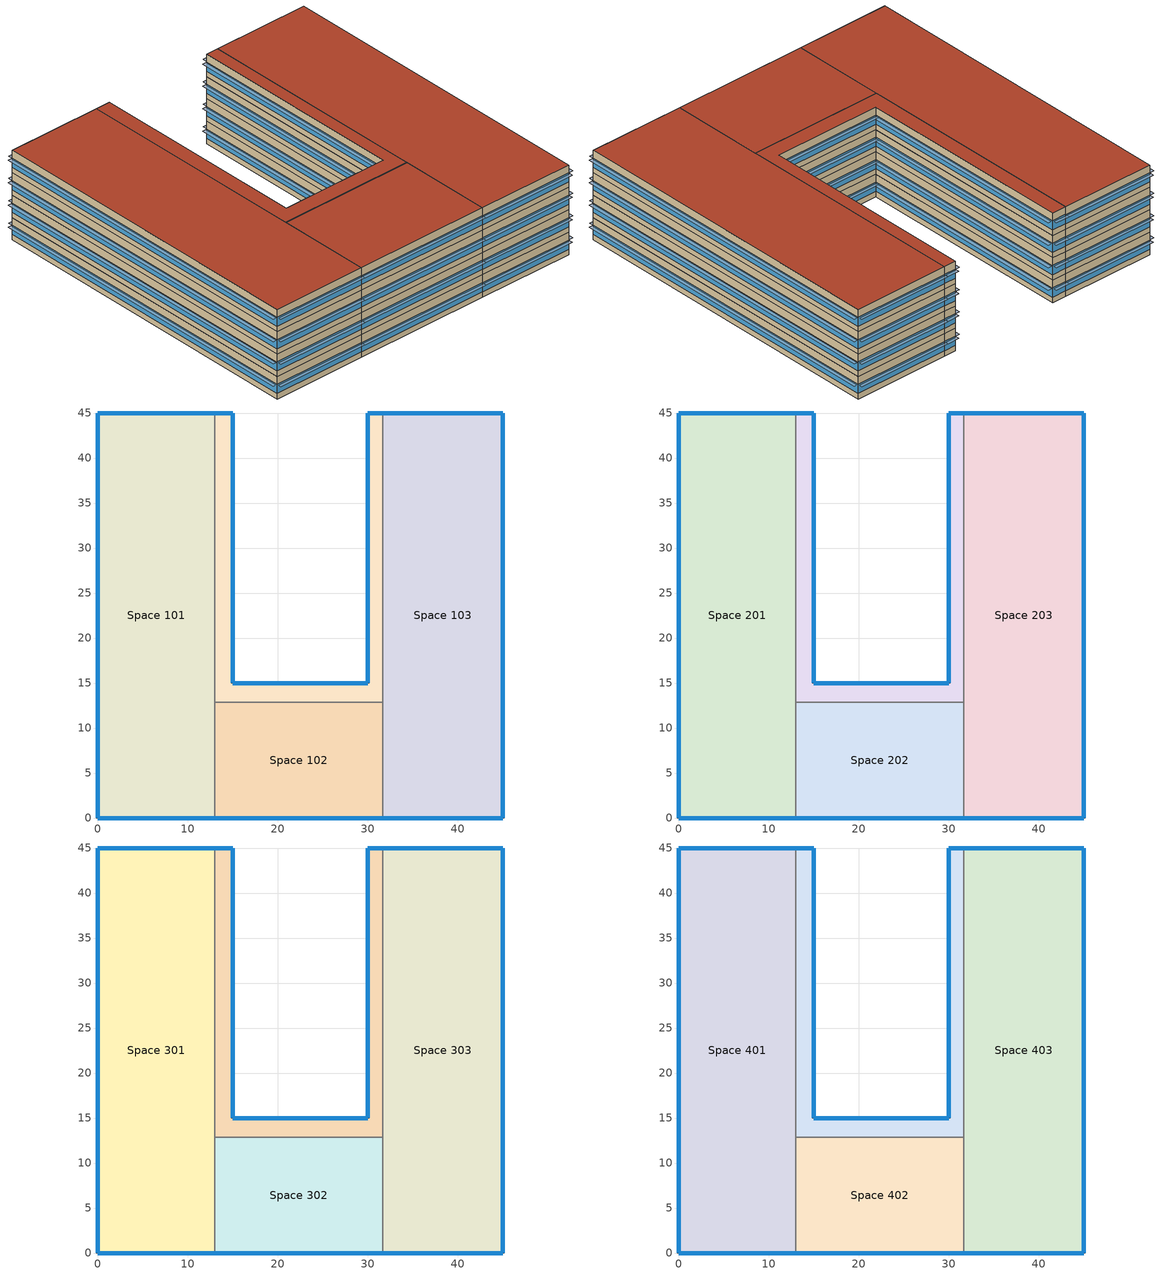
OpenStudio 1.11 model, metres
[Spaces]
Space 101
 floor ground: 13,45 13,0 0,0 0,45 z0
 wall outside: 13,45 0,45 0,0 13,0 z0:3.05
 wall to Space 104: 13,12.84 13,13.6 13,45 z0:3.05
 wall to Space 102: 13,0 13,12.84 z0:3.05
 window: 0,44.97 0,0.03 / 12.97,45 0.03,45 / 0.03,0 12.97,0 z0.76:1.98
Space 102
 floor ground: 31.67,12.84 31.67,0 13,0 13,12.84 z0
 wall outside: 13,0 31.67,0 z0:3.05
 wall to Space 104: 31.67,12.84 13,12.84 z0:3.05
 wall to Space 103: 31.67,0 31.67,12.84 z0:3.05
 window: 13.03,0 31.65,0 z0.76:1.98
Space 103
 floor ground: 45,45 45,0 31.67,0 31.67,45 z0
 wall outside: 31.67,0 45,0 45,45 31.67,45 z0:3.05
 wall to Space 104: 31.67,45 31.67,13.6 31.67,12.84 z0:3.05
 window: 44.97,45 31.7,45 / 45,0.03 45,44.97 / 31.7,0 44.97,0 z0.76:1.98
Space 104
 floor ground: 31.67,45 31.67,12.84 13,12.84 13,45 15,45 15,15 30,15 30,45 z0
 wall outside: 31.67,45 30,45 30,15 15,15 15,45 13,45 z0:3.05
 window: 30,44.97 30,15.03 / 15,15.03 15,44.97 / 29.97,15 15.03,15 z0.76:1.98; 31.65,45 30.03,45 z0.76:2.02; 14.97,45 13.03,45 z0.76:2.01
Space 201
 floor to Space 101: 13,45 13,0 0,0 0,45 z3.05
 wall outside: 13,45 0,45 0,0 13,0 z3.05:6.1
 wall to Space 204: 13,12.84 13,13.6 13,45 z3.05:6.1
 wall to Space 202: 13,0 13,12.84 z3.05:6.1
 window: 12.97,45 0.03,45 / 0,44.97 0,0.03 / 0.03,0 12.97,0 z3.81:5.03
Space 202
 floor to Space 102: 31.67,12.84 31.67,0 13,0 13,12.84 z3.05
 wall outside: 13,0 31.67,0 z3.05:6.1
 wall to Space 204: 31.67,12.84 13,12.84 z3.05:6.1
 wall to Space 203: 31.67,0 31.67,12.84 z3.05:6.1
 window: 13.03,0 31.65,0 z3.81:5.03
Space 203
 floor to Space 103: 45,45 45,0 31.67,0 31.67,45 z3.05
 wall outside: 31.67,0 45,0 45,45 31.67,45 z3.05:6.1
 wall to Space 204: 31.67,45 31.67,13.6 31.67,12.84 z3.05:6.1
 window: 44.97,45 31.7,45 / 45,0.03 45,44.97 / 31.7,0 44.97,0 z3.81:5.03
Space 204
 floor to Space 104: 31.67,45 31.67,12.84 13,12.84 13,45 15,45 15,15 30,15 30,45 z3.05
 wall outside: 31.67,45 30,45 30,15 15,15 15,45 13,45 z3.05:6.1
 window: 31.65,45 30.03,45 z3.81:5.07; 14.97,45 13.03,45 z3.81:5.06; 29.97,15 15.03,15 / 30,44.97 30,15.03 / 15,15.03 15,44.97 z3.81:5.03
Space 301
 floor to Space 201: 13,45 13,0 0,0 0,45 z6.1
 wall outside: 13,45 0,45 0,0 13,0 z6.1:9.14
 wall to Space 304: 13,12.84 13,13.6 13,45 z6.1:9.14
 wall to Space 302: 13,0 13,12.84 z6.1:9.14
 window: 0,44.97 0,0.03 / 12.97,45 0.03,45 / 0.03,0 12.97,0 z6.86:8.08
Space 302
 floor to Space 202: 31.67,12.84 31.67,0 13,0 13,12.84 z6.1
 wall outside: 13,0 31.67,0 z6.1:9.14
 wall to Space 304: 31.67,12.84 13,12.84 z6.1:9.14
 wall to Space 303: 31.67,0 31.67,12.84 z6.1:9.14
 window: 13.03,0 31.65,0 z6.86:8.08
Space 303
 floor to Space 203: 45,45 45,0 31.67,0 31.67,45 z6.1
 wall outside: 31.67,0 45,0 45,45 31.67,45 z6.1:9.14
 wall to Space 304: 31.67,45 31.67,13.6 31.67,12.84 z6.1:9.14
 window: 44.97,45 31.7,45 / 31.7,0 44.97,0 / 45,0.03 45,44.97 z6.86:8.08
Space 304
 floor to Space 204: 31.67,45 31.67,12.84 13,12.84 13,45 15,45 15,15 30,15 30,45 z6.1
 wall outside: 31.67,45 30,45 30,15 15,15 15,45 13,45 z6.1:9.14
 window: 30,44.97 30,15.03 / 15,15.03 15,44.97 / 29.97,15 15.03,15 z6.86:8.08; 14.97,45 13.03,45 / 31.65,45 30.03,45 z6.86:8.11
Space 401
 floor to Space 301: 13,45 13,0 0,0 0,45 z9.14
 wall outside: 13,45 0,45 0,0 13,0 z9.14:12.19
 wall to Space 404: 13,12.84 13,13.6 13,45 z9.14:12.19
 wall to Space 402: 13,0 13,12.84 z9.14:12.19
 window: 0.03,0 12.97,0 / 12.97,45 0.03,45 z9.9:11.13; 0,44.97 0,0.03 z9.9:11.12
 roof outside: 13,0 13,45 0,45 0,0 z12.19
Space 402
 floor to Space 302: 31.67,12.84 31.67,0 13,0 13,12.84 z9.14
 wall outside: 13,0 31.67,0 z9.14:12.19
 wall to Space 404: 31.67,12.84 13,12.84 z9.14:12.19
 wall to Space 403: 31.67,0 31.67,12.84 z9.14:12.19
 window: 13.03,0 31.65,0 z9.9:11.13
 roof outside: 31.67,0 31.67,12.84 13,12.84 13,0 z12.19
Space 403
 floor to Space 303: 45,45 45,0 31.67,0 31.67,45 z9.14
 wall outside: 31.67,0 45,0 45,45 31.67,45 z9.14:12.19
 wall to Space 404: 31.67,45 31.67,13.6 31.67,12.84 z9.14:12.19
 window: 31.7,0 44.97,0 / 44.97,45 31.7,45 z9.9:11.13; 45,0.03 45,44.97 z9.9:11.12
 roof outside: 45,0 45,45 31.67,45 31.67,0 z12.19
Space 404
 floor to Space 304: 31.67,45 31.67,12.84 13,12.84 13,45 15,45 15,15 30,15 30,45 z9.14
 wall outside: 31.67,45 30,45 30,15 15,15 15,45 13,45 z9.14:12.19
 window: 31.65,45 30.03,45 z9.9:11.16; 29.97,15 15.03,15 / 30,44.97 30,15.03 / 15,15.03 15,44.97 z9.9:11.13; 14.97,45 13.03,45 z9.9:11.15
 roof outside: 31.67,12.84 31.67,45 30,45 30,15 15,15 15,45 13,45 13,12.84 z12.19
shading: 31.65,45 31.65,45.63 30.03,45.63 30.03,45 z2.02; 15.61,15.03 15.61,44.97 15,44.97 15,15.03 z5.03; 12.97,-0.61 12.97,0 0.03,0 0.03,-0.61 z1.98; 31.65,-0.61 31.65,0 13.03,0 13.03,-0.61 z1.98; 45.61,0.03 45.61,44.97 45,44.97 45,0.03 z11.12; 45.61,0.03 45.61,44.97 45,44.97 45,0.03 z1.98; 12.97,45 12.97,45.61 0.03,45.61 0.03,45 z1.98; 29.97,15 29.97,15.61 15.03,15.61 15.03,15 z5.03; 14.97,45 14.97,45.63 13.03,45.63 13.03,45 z5.06; 30,15.03 30,44.97 29.39,44.97 29.39,15.03 z11.13; 31.65,45 31.65,45.63 30.03,45.63 30.03,45 z5.07; 30,15.03 30,44.97 29.39,44.97 29.39,15.03 z1.98; 0,0.03 0,44.97 -0.61,44.97 -0.61,0.03 z8.08; 31.65,45 31.65,45.63 30.03,45.63 30.03,45 z8.11; 14.97,45 14.97,45.63 13.03,45.63 13.03,45 z8.11; 44.97,-0.61 44.97,0 31.7,0 31.7,-0.61 z11.13; 30,15.03 30,44.97 29.39,44.97 29.39,15.03 z5.03; 31.65,-0.61 31.65,0 13.03,0 13.03,-0.61 z8.08; 44.97,-0.61 44.97,0 31.7,0 31.7,-0.61 z8.08; 12.97,-0.61 12.97,0 0.03,0 0.03,-0.61 z5.03; 44.97,45 44.97,45.61 31.7,45.61 31.7,45 z11.13; 29.97,15 29.97,15.61 15.03,15.61 15.03,15 z1.98; 31.65,-0.61 31.65,0 13.03,0 13.03,-0.61 z5.03; 31.65,-0.61 31.65,0 13.03,0 13.03,-0.61 z11.13; 12.97,-0.61 12.97,0 0.03,0 0.03,-0.61 z8.08; 45.61,0.03 45.61,44.97 45,44.97 45,0.03 z8.08; 44.97,45 44.97,45.61 31.7,45.61 31.7,45 z5.03; 45.61,0.03 45.61,44.97 45,44.97 45,0.03 z5.03; 15.61,15.03 15.61,44.97 15,44.97 15,15.03 z1.98; 44.97,45 44.97,45.61 31.7,45.61 31.7,45 z8.08; 0,0.03 0,44.97 -0.61,44.97 -0.61,0.03 z5.03; 44.97,-0.61 44.97,0 31.7,0 31.7,-0.61 z5.03; 30,15.03 30,44.97 29.39,44.97 29.39,15.03 z8.08; 31.65,45 31.65,45.63 30.03,45.63 30.03,45 z11.16; 29.97,15 29.97,15.61 15.03,15.61 15.03,15 z11.13; 44.97,45 44.97,45.61 31.7,45.61 31.7,45 z1.98; 14.97,45 14.97,45.63 13.03,45.63 13.03,45 z2.01; 0,0.03 0,44.97 -0.61,44.97 -0.61,0.03 z1.98; 29.97,15 29.97,15.61 15.03,15.61 15.03,15 z8.08; 12.97,45 12.97,45.61 0.03,45.61 0.03,45 z5.03; 44.97,-0.61 44.97,0 31.7,0 31.7,-0.61 z1.98; 0,0.03 0,44.97 -0.61,44.97 -0.61,0.03 z11.12; 12.97,-0.61 12.97,0 0.03,0 0.03,-0.61 z11.13; 14.97,45 14.97,45.63 13.03,45.63 13.03,45 z11.15; 15.61,15.03 15.61,44.97 15,44.97 15,15.03 z8.08; 12.97,45 12.97,45.61 0.03,45.61 0.03,45 z8.08; 12.97,45 12.97,45.61 0.03,45.61 0.03,45 z11.13; 15.61,15.03 15.61,44.97 15,44.97 15,15.03 z11.13
[Building]
Building 1: Space Type=189.1-2009 - Office - OpenOffice - CZ4-8; Default Construction Set=Our Office; Default Schedule Set=Our Open Office Set Base Case
[Site]
Kuwait Intl Airport: Latitude {deg}=29.22; Longitude {deg}=47.98; Time Zone {hr}=3; Elevation {m}=55
[ClimateZones]
Climate Zone Institution Name 1=ASHRAE; Climate Zone Document Name 1=ANSI/ASHRAE Standard 169; Climate Zone Document Year 1=2006; Climate Zone Institution Name 2=CEC; Climate Zone Document Name 2=California Climate Zone Descriptions; Climate Zone Document Year 2=1995
[SizingPeriod:DesignDay] Sky Clearness=0; Rain Indicator=0; Snow Indicator=0; Day of Month=21; Daylight Saving Time Indicator=0; Dry-Bulb Temperature Range Modifier Type=DefaultMultipliers
Name | Maximum Dry-Bulb Temperature {C} | Daily Dry-Bulb Temperature Range {deltaC} | Humidity Indicating Conditions at Maximum Dry-Bulb | Barometric Pressure {Pa} | Wind Speed {m/s} | Wind Direction {deg} | Month | Day Type | Humidity Indicating Type | Solar Model Indicator | ASHRAE Taub | ASHRAE Taud
Kuwait Intl Airport Ann Clg .4% Condns WB=>MDB | 35.2 | 15.6 | 28.2 | 100666 | 6.4 | 320 | 7 | SummerDesignDay | Wetbulb | ASHRAETau | 0.748 | 1.315
Kuwait Intl Airport Ann Clg .4% Condns Enth=>MDB | 35.1 | 15.6 | 91200 | 100666 | 6.4 | 320 | 7 | SummerDesignDay | Enthalpy | ASHRAETau | 0.748 | 1.315
Kuwait Intl Airport Ann Clg .4% Condns DP=>MDB | 32.6 | 15.6 | 26.4 | 100666 | 6.4 | 320 | 7 | SummerDesignDay | Dewpoint | ASHRAETau | 0.748 | 1.315
Kuwait Intl Airport Ann Clg .4% Condns DB=>MWB | 47.9 | 15.6 | 20.9 | 100666 | 6.4 | 320 | 7 | SummerDesignDay | Wetbulb | ASHRAETau | 0.748 | 1.315
Kuwait Intl Airport Ann Htg Wind 99.6% Condns WS=>MCDB | 16.9 | 0 | 16.9 | 100666 | 11.3 | 300 | 1 | WinterDesignDay | Wetbulb | ASHRAEClearSky
Kuwait Intl Airport Ann Hum_n 99.6% Condns DP=>MCDB | 27.7 | 0 | -11.9 | 100666 | 1.9 | 300 | 1 | WinterDesignDay | Dewpoint | ASHRAEClearSky
Kuwait Intl Airport Ann Htg 99.6% Condns DB | 4.1 | 0 | 4.1 | 100666 | 1.9 | 300 | 1 | WinterDesignDay | Wetbulb | ASHRAEClearSky
Piacenza Ann Clg .4% Condns DP=>MDB | 27.4 | 11.9 | 23 | 99726 | 2.3 | 90 | 8 | SummerDesignDay | Dewpoint | ASHRAETau | 0.48 | 1.935
Piacenza Ann Clg .4% Condns DB=>MWB | 33.1 | 11.9 | 22.7 | 99726 | 2.3 | 90 | 8 | SummerDesignDay | Wetbulb | ASHRAETau | 0.48 | 1.935
Piacenza Ann Clg .4% Condns Enth=>MDB | 30.3 | 11.9 | 74900 | 99726 | 2.3 | 90 | 8 | SummerDesignDay | Enthalpy | ASHRAETau | 0.48 | 1.935
Piacenza Ann Hum_n 99.6% Condns DP=>MCDB | 3.5 | 0 | -11.3 | 99726 | 2 | 250 | 1 | WinterDesignDay | Dewpoint | ASHRAEClearSky
Piacenza Ann Htg Wind 99.6% Condns WS=>MCDB | 5.8 | 0 | 5.8 | 99726 | 8.9 | 250 | 1 | WinterDesignDay | Wetbulb | ASHRAEClearSky
Piacenza Ann Htg 99.6% Condns DB | -6.1 | 0 | -6.1 | 99726 | 2 | 250 | 1 | WinterDesignDay | Wetbulb | ASHRAEClearSky
Piacenza Ann Clg .4% Condns WB=>MDB | 30.1 | 11.9 | 24.6 | 99726 | 2.3 | 90 | 8 | SummerDesignDay | Wetbulb | ASHRAETau | 0.48 | 1.935
COLOMBO/KATUNAYAKE Ann Hum_n 99.6% Condns DP=>MCDB | 29 | 0 | 16 | 101229 | 2.5 | 50 | 12 | WinterDesignDay | Dewpoint | ASHRAEClearSky
COLOMBO/KATUNAYAKE Ann Htg 99.6% Condns DB | 20.9 | 0 | 20.9 | 101229 | 2.5 | 50 | 12 | WinterDesignDay | Wetbulb | ASHRAEClearSky
COLOMBO/KATUNAYAKE Ann Clg .4% Condns WB=>MDB | 30.9 | 4.9 | 27.7 | 101229 | 5.7 | 270 | 5 | SummerDesignDay | Wetbulb | ASHRAETau | 0.537 | 1.91
COLOMBO/KATUNAYAKE Ann Clg .4% Condns Enth=>MDB | 31.1 | 4.9 | 88900 | 101229 | 5.7 | 270 | 5 | SummerDesignDay | Enthalpy | ASHRAETau | 0.537 | 1.91
COLOMBO/KATUNAYAKE Ann Clg .4% Condns DP=>MDB | 30.2 | 4.9 | 26.9 | 101229 | 5.7 | 270 | 5 | SummerDesignDay | Dewpoint | ASHRAETau | 0.537 | 1.91
COLOMBO/KATUNAYAKE Ann Clg .4% Condns DB=>MWB | 33.1 | 4.9 | 25.2 | 101229 | 5.7 | 270 | 5 | SummerDesignDay | Wetbulb | ASHRAETau | 0.537 | 1.91
COLOMBO/KATUNAYAKE Ann Htg Wind 99.6% Condns WS=>MCDB | 28.7 | 0 | 28.7 | 101229 | 9.9 | 50 | 12 | WinterDesignDay | Wetbulb | ASHRAEClearSky
YAKUTSK Ann Hum_n 99.6% Condns DP=>MCDB | -50.4 | 0 | -52.3 | 100094 | 0.6 | 330 | 1 | WinterDesignDay | Dewpoint | ASHRAEClearSky
YAKUTSK Ann Clg .4% Condns DP=>MDB | 23.5 | 11.5 | 17.9 | 100094 | 3 | 140 | 7 | SummerDesignDay | Dewpoint | ASHRAETau | 0.409 | 2.166
YAKUTSK Ann Clg .4% Condns DB=>MWB | 29.8 | 11.5 | 19.1 | 100094 | 3 | 140 | 7 | SummerDesignDay | Wetbulb | ASHRAETau | 0.409 | 2.166
YAKUTSK Ann Clg .4% Condns Enth=>MDB | 27.5 | 11.5 | 59300 | 100094 | 3 | 140 | 7 | SummerDesignDay | Enthalpy | ASHRAETau | 0.409 | 2.166
YAKUTSK Ann Htg Wind 99.6% Condns WS=>MCDB | -34.2 | 0 | -34.2 | 100094 | 5.2 | 330 | 1 | WinterDesignDay | Wetbulb | ASHRAEClearSky
YAKUTSK Ann Clg .4% Condns WB=>MDB | 27.4 | 11.5 | 20.4 | 100094 | 3 | 140 | 7 | SummerDesignDay | Wetbulb | ASHRAETau | 0.409 | 2.166
YAKUTSK Ann Htg 99.6% Condns DB | -50.8 | 0 | -50.8 | 100094 | 0.6 | 330 | 1 | WinterDesignDay | Wetbulb | ASHRAEClearSky
ASWAN Ann Clg .4% Condns DP=>MDB | 30.3 | 13.2 | 16.3 | 99016 | 5.2 | 0 | 7 | SummerDesignDay | Dewpoint | ASHRAETau | 0.682 | 1.389
ASWAN Ann Clg .4% Condns WB=>MDB | 40.2 | 13.2 | 22.5 | 99016 | 5.2 | 0 | 7 | SummerDesignDay | Wetbulb | ASHRAETau | 0.682 | 1.389
ASWAN Ann Hum_n 99.6% Condns DP=>MCDB | 20.7 | 0 | -9.2 | 99016 | 3.6 | 0 | 1 | WinterDesignDay | Dewpoint | ASHRAEClearSky
ASWAN Ann Clg .4% Condns Enth=>MDB | 39.8 | 13.2 | 66900 | 99016 | 5.2 | 0 | 7 | SummerDesignDay | Enthalpy | ASHRAETau | 0.682 | 1.389
ASWAN Ann Htg Wind 99.6% Condns WS=>MCDB | 17.1 | 0 | 17.1 | 99016 | 10.2 | 0 | 1 | WinterDesignDay | Wetbulb | ASHRAEClearSky
ASWAN Ann Clg .4% Condns DB=>MWB | 43.8 | 13.2 | 21.1 | 99016 | 5.2 | 0 | 7 | SummerDesignDay | Wetbulb | ASHRAETau | 0.682 | 1.389
ASWAN Ann Htg 99.6% Condns DB | 7.6 | 0 | 7.6 | 99016 | 3.6 | 0 | 1 | WinterDesignDay | Wetbulb | ASHRAEClearSky
[DefaultConstructionSet]
Our Office: Default Exterior Surface Constructions=Default Surface Constructions 1; Default Interior Surface Constructions=Default Surface Constructions 2; Default Ground Contact Surface Constructions=Default Surface Constructions 3; Default Exterior SubSurface Constructions=Default Sub Surface Constructions 1; Default Interior SubSurface Constructions=Default Sub Surface Constructions 2; Interior Partition Construction=Interior Partition
[DefaultSurfaceConstructions]
Name | Floor Construction | Wall Construction | Roof Ceiling Construction
Default Surface Constructions 1 | ExtSlabCarpet 4in ClimateZone 1-8 | Our Wall - Base Case | ASHRAE 189.1-2009 ExtRoof IEAD ClimateZone 1
Default Surface Constructions 2 | Interior Floor | Interior Partition | Interior Ceiling
Default Surface Constructions 3 | ExtSlabCarpet 4in ClimateZone 1-8 | ExtSlabCarpet 4in ClimateZone 1-8 | ExtSlabCarpet 4in ClimateZone 1-8
[Construction]
ExtSlabCarpet 4in ClimateZone 1-8: MAT-CC05 4 HW CONCRETE, CP02 CARPET PAD
ASHRAE 189.1-2009 ExtRoof IEAD ClimateZone 1: Roof Membrane, Roof Insulation [18], Metal Decking
Interior Floor: F16 Acoustic tile, F05 Ceiling air space resistance, M11 100mm lightweight concrete
Interior Ceiling: M11 100mm lightweight concrete, F05 Ceiling air space resistance, F16 Acoustic tile
Exterior Door: F08 Metal surface, I01 25mm insulation board
Interior Window: Clear 3mm
Interior Door; Interior Partition: G05 25mm wood
Our Wall - Base Case: 1IN Stucco, 8IN Concrete HW, I01 25mm insulation board, Our Air Wall, G01a 19mm gypsum board, Our Air Wall, G01a 19mm gypsum board, 1IN Stucco
[Material] Thermal Absorptance=0.9
Name | Roughness | Thickness {m} | Conductivity {W/m-K} | Density {kg/m3} | Specific Heat {J/kg-K} | Solar Absorptance | Visible Absorptance
MAT-CC05 4 HW CONCRETE | Rough | 0.1016 | 1.311 | 2240 | 836.8 | 0.85 | 0.85
1IN Stucco | Smooth | 0.0253 | 0.6918 | 1858 | 837 | 0.92 | 0.92
8IN Concrete HW | MediumRough | 0.2033 | 1.7296 | 2243 | 837 | 0.65 | 0.65
Roof Membrane | VeryRough | 0.0095 | 0.16 | 1121.29 | 1460 | 0.7 | 0.7
Roof Insulation [18] | MediumRough | 0.1693 | 0.049 | 265 | 836.8 | 0.7 | 0.7
Metal Decking | MediumSmooth | 0.0015 | 45.006 | 7680 | 418.4 | 0.6 | 0.6
F16 Acoustic tile | MediumSmooth | 0.0191 | 0.06 | 368 | 590 | 0.3 | 0.3
M11 100mm lightweight concrete | MediumRough | 0.1016 | 0.53 | 1280 | 840 | 0.5 | 0.5
G01a 19mm gypsum board | MediumSmooth | 0.019 | 0.16 | 800 | 1090 | 0.4 | 0.4
F08 Metal surface | Smooth | 0.0008 | 45.28 | 7824 | 500 | 0.7 | 0.7
I01 25mm insulation board | MediumRough | 0.0254 | 0.03 | 43 | 1210 | 0.6 | 0.6
G05 25mm wood | MediumSmooth | 0.0254 | 0.15 | 608 | 1630 | 0.5 | 0.5
Our Air Wall | MediumRough | 0.0681 | 0.0432 | 91 | 837 | 0.5 | 0.5
[Material:NoMass]
CP02 CARPET PAD: Roughness=Smooth; Thermal Resistance {m2-K/W}=0.1; Thermal Absorptance=0.9; Solar Absorptance=0.8; Visible Absorptance=0.8
[Material:AirGap]
F05 Ceiling air space resistance: Thermal Resistance {m2-K/W}=0.18
[DefaultSubSurfaceConstructions] Fixed Window Construction=Interior Window; Operable Window Construction=Interior Window
Name | Door Construction | Tubular Daylight Dome Construction | Tubular Daylight Diffuser Construction
Default Sub Surface Constructions 1 | Exterior Door | Interior Window | Interior Window
Default Sub Surface Constructions 2 | Interior Door
[WindowMaterial:Glazing]
Clear 3mm: Optical Data Type=SpectralAverage; Thickness {m}=0.003; Solar Transmittance at Normal Incidence=0.837; Front Side Solar Reflectance at Normal Incidence=0.075; Back Side Solar Reflectance at Normal Incidence=0; Visible Transmittance at Normal Incidence=0.898; Front Side Visible Reflectance at Normal Incidence=0.081; Back Side Visible Reflectance at Normal Incidence=0; Infrared Transmittance at Normal Incidence=0; Front Side Infrared Hemispherical Emissivity=0.84; Back Side Infrared Hemispherical Emissivity=0.84; Conductivity {W/m-K}=0.9; Dirt Correction Factor for Solar and Visible Transmittance=1; Solar Diffusing=No
[SpaceType] Standards Building Type=Office
Name | Default Schedule Set | Design Specification Outdoor Air Object | Standards Space Type
189.1-2009 - Office - BreakRoom - CZ1-3 | Our Open Office Set Base Case | 189.1-2009 - Office - BreakRoom - CZ1-3 Ventilation | BreakRoom
189.1-2009 - Office - Conference - CZ1-3 | 189.1-2009 - Office - Conference - CZ1-3 Schedule Set | 189.1-2009 - Office - Conference - CZ1-3 Ventilation | Conference
189.1-2009 - Office - Corridor - CZ1-3 | 189.1-2009 - Office - Corridor - CZ1-3 Schedule Set | 189.1-2009 - Office - Corridor - CZ1-3 Ventilation | Corridor
189.1-2009 - Office - OpenOffice - CZ1-3 | 189.1-2009 - Office - OpenOffice - CZ1-3 Schedule Set | 189.1-2009 - Office - OpenOffice - CZ1-3 Ventilation | OpenOffice
189.1-2009 - Office - OpenOffice - CZ4-8 | 189.1-2009 - Office - OpenOffice - CZ4-8 Schedule Set | 189.1-2009 - Office - OpenOffice - CZ4-8 Ventilation | OpenOffice
[DefaultScheduleSet] Electric Equipment Schedule=Office Bldg Equip; Infiltration Schedule=Office Infil Quarter On
Name | Number of People Schedule | People Activity Level Schedule | Lighting Schedule
189.1-2009 - Office - Conference - CZ1-3 Schedule Set | Office Misc Occ | Office Activity | Office Bldg Light
189.1-2009 - Office - Corridor - CZ1-3 Schedule Set; 189.1-2009 - Office - OpenOffice - CZ1-3 Schedule Set; 189.1-2009 - Office - OpenOffice - CZ4-8 Schedule Set | Office Work Occ | Office Activity | Office Bldg Light
Our Open Office Set Base Case | Office Misc Occ - Base Case- Kuwait | Office Activity - Base Case - Kuwait | Office Bldg Light - Base Case
[Lights:Definition] Design Level Calculation Method=Watts/Area
Name | Watts per Space Floor Area {W/m2}
189.1-2009 - Office - BreakRoom - CZ1-3 Lights Definition | 11.625
189.1-2009 - Office - Conference - CZ1-3 Lights Definition | 12.5938
189.1-2009 - Office - Corridor - CZ1-3 Lights Definition | 4.84376
189.1-2009 - Office - OpenOffice - CZ1-3 Lights Definition; 189.1-2009 - Office - OpenOffice - CZ4-8 Lights Definition | 10.6563
Lighting for Offciies - Base Case | 8.3
[Lights]
Name | Lights Definition | Space or SpaceType | Multiplier
Lights 1 | 189.1-2009 - Office - BreakRoom - CZ1-3 Lights Definition | 189.1-2009 - Office - BreakRoom - CZ1-3 | 1
189.1-2009 - Office - Conference - CZ1-3 Lights | 189.1-2009 - Office - Conference - CZ1-3 Lights Definition | 189.1-2009 - Office - Conference - CZ1-3 | 1
189.1-2009 - Office - Corridor - CZ1-3 Lights | 189.1-2009 - Office - Corridor - CZ1-3 Lights Definition | 189.1-2009 - Office - Corridor - CZ1-3 | 1
189.1-2009 - Office - OpenOffice - CZ1-3 Lights | 189.1-2009 - Office - OpenOffice - CZ1-3 Lights Definition | 189.1-2009 - Office - OpenOffice - CZ1-3 | 1
189.1-2009 - Office - OpenOffice - CZ4-8 Lights | 189.1-2009 - Office - OpenOffice - CZ4-8 Lights Definition | 189.1-2009 - Office - OpenOffice - CZ4-8 | 1
Lights 18 | Lighting for Offciies - Base Case | 189.1-2009 - Office - BreakRoom - CZ1-3 | 1
Lights 2; Lights 3 | Lighting for Offciies - Base Case | Space 101
Lights 4 | Lighting for Offciies - Base Case | Space 103
Lights 5 | Lighting for Offciies - Base Case | Space 104
Lights 6 | Lighting for Offciies - Base Case | Space 201
Lights 7 | Lighting for Offciies - Base Case | Space 202
Lights 8 | Lighting for Offciies - Base Case | Space 203
Lights 9 | Lighting for Offciies - Base Case | Space 204
Lights 10 | Lighting for Offciies - Base Case | Space 301
Lights 11 | Lighting for Offciies - Base Case | Space 302
Lights 12 | Lighting for Offciies - Base Case | Space 303
Lights 13 | Lighting for Offciies - Base Case | Space 304
Lights 14 | Lighting for Offciies - Base Case | Space 401
Lights 15 | Lighting for Offciies - Base Case | Space 402
Lights 16 | Lighting for Offciies - Base Case | Space 403
Lights 17 | Lighting for Offciies - Base Case | Space 404
[DesignSpecification:OutdoorAir] Outdoor Air Method=Sum
Name | Outdoor Air Flow per Person {m3/s-person} | Outdoor Air Flow per Floor Area {m3/s-m2}
189.1-2009 - Office - BreakRoom - CZ1-3 Ventilation | 0.00707921
189.1-2009 - Office - Conference - CZ1-3 Ventilation; 189.1-2009 - Office - OpenOffice - CZ1-3 Ventilation; 189.1-2009 - Office - OpenOffice - CZ4-8 Ventilation | 0.00943895
189.1-2009 - Office - Corridor - CZ1-3 Ventilation |  | 0.000254
[People:Definition] Number of People Calculation Method=People/Area; Fraction Radiant=0.3
Name | People per Space Floor Area {person/m2}
189.1-2009 - Office - BreakRoom - CZ1-3 People Definition; 189.1-2009 - Office - Conference - CZ1-3 People Definition; Break Room People Def | 0.538196
189.1-2009 - Office - Corridor - CZ1-3 People Definition | 0.0107639
189.1-2009 - Office - OpenOffice - CZ1-3 People Definition; 189.1-2009 - Office - OpenOffice - CZ4-8 People Definition | 0.0565105
People Def in Confrence Room - Base Case | 1.39
People Def - Open Office - Base Case | 0.8
[People]
Name | People Definition | Space or SpaceType | Multiplier
189.1-2009 - Office - BreakRoom - CZ1-3 People | 189.1-2009 - Office - BreakRoom - CZ1-3 People Definition | 189.1-2009 - Office - BreakRoom - CZ1-3
189.1-2009 - Office - Conference - CZ1-3 People | 189.1-2009 - Office - Conference - CZ1-3 People Definition | 189.1-2009 - Office - Conference - CZ1-3 | 1
189.1-2009 - Office - Corridor - CZ1-3 People | 189.1-2009 - Office - Corridor - CZ1-3 People Definition | 189.1-2009 - Office - Corridor - CZ1-3 | 1
189.1-2009 - Office - OpenOffice - CZ1-3 People | 189.1-2009 - Office - OpenOffice - CZ1-3 People Definition | 189.1-2009 - Office - OpenOffice - CZ1-3 | 1
189.1-2009 - Office - OpenOffice - CZ4-8 People | 189.1-2009 - Office - OpenOffice - CZ4-8 People Definition | 189.1-2009 - Office - OpenOffice - CZ4-8 | 1
People 1 | People Def - Open Office - Base Case | 189.1-2009 - Office - BreakRoom - CZ1-3 | 1
People 2 | People Def in Confrence Room - Base Case | 189.1-2009 - Office - BreakRoom - CZ1-3 | 1
People 3 | People Def - Open Office - Base Case | Space 101
People 4 | Break Room People Def | Space 102
People 5 | People Def - Open Office - Base Case | Space 103
People 6 | People Def - Open Office - Base Case | Space 201
People 7 | People Def - Open Office - Base Case | Space 203
People 8 | People Def - Open Office - Base Case | Space 301
People 9 | People Def - Open Office - Base Case | Space 303
People 10 | People Def - Open Office - Base Case | Space 304
People 11 | People Def - Open Office - Base Case | Space 401
People 12 | People Def in Confrence Room - Base Case | Space 402
People 13 | People Def - Open Office - Base Case | Space 403
[SpaceInfiltration:DesignFlowRate] Design Flow Rate Calculation Method=Flow/ExteriorArea
Name | Space or SpaceType | Flow per Exterior Surface Area {m3/s-m2}
189.1-2009 - Office - BreakRoom - CZ1-3 Infiltration | 189.1-2009 - Office - BreakRoom - CZ1-3 | 0.00030226
189.1-2009 - Office - Conference - CZ1-3 Infiltration | 189.1-2009 - Office - Conference - CZ1-3 | 0.00030226
189.1-2009 - Office - Corridor - CZ1-3 Infiltration | 189.1-2009 - Office - Corridor - CZ1-3 | 0.00030226
189.1-2009 - Office - OpenOffice - CZ1-3 Infiltration | 189.1-2009 - Office - OpenOffice - CZ1-3 | 0.00030226
189.1-2009 - Office - OpenOffice - CZ4-8 Infiltration | 189.1-2009 - Office - OpenOffice - CZ4-8 | 0.000226568
[ElectricEquipment:Definition] Design Level Calculation Method=Watts/Area
Name | Watts per Space Floor Area {W/m2}
189.1-2009 - Office - BreakRoom - CZ1-3 Electric Equipment Definition | 48.007
189.1-2009 - Office - Conference - CZ1-3 Electric Equipment Definition | 3.98265
189.1-2009 - Office - Corridor - CZ1-3 Electric Equipment Definition | 1.72223
189.1-2009 - Office - OpenOffice - CZ1-3 Electric Equipment Definition; 189.1-2009 - Office - OpenOffice - CZ4-8 Electric Equipment Definition | 7.64238
[ElectricEquipment] Multiplier=1
Name | Electric Equipment Definition | Space or SpaceType
189.1-2009 - Office - BreakRoom - CZ1-3 Electric Equipment | 189.1-2009 - Office - BreakRoom - CZ1-3 Electric Equipment Definition | 189.1-2009 - Office - BreakRoom - CZ1-3
189.1-2009 - Office - Conference - CZ1-3 Electric Equipment | 189.1-2009 - Office - Conference - CZ1-3 Electric Equipment Definition | 189.1-2009 - Office - Conference - CZ1-3
189.1-2009 - Office - Corridor - CZ1-3 Electric Equipment | 189.1-2009 - Office - Corridor - CZ1-3 Electric Equipment Definition | 189.1-2009 - Office - Corridor - CZ1-3
189.1-2009 - Office - OpenOffice - CZ1-3 Electric Equipment | 189.1-2009 - Office - OpenOffice - CZ1-3 Electric Equipment Definition | 189.1-2009 - Office - OpenOffice - CZ1-3
189.1-2009 - Office - OpenOffice - CZ4-8 Electric Equipment | 189.1-2009 - Office - OpenOffice - CZ4-8 Electric Equipment Definition | 189.1-2009 - Office - OpenOffice - CZ4-8
[ThermostatSetpoint:DualSetpoint] Heating Setpoint Temperature Schedule=Medium Office HtgSetp; Cooling Setpoint Temperature Schedule=Medium Office ClgSetp
Thermal Zone 1 Thermostat; Thermal Zone 2 Thermostat; Thermal Zone 3 Thermostat; Thermal Zone 4 Thermostat; Thermal Zone 5 Thermostat; Thermal Zone 6 Thermostat; Thermal Zone 7 Thermostat; Thermal Zone 8 Thermostat; Thermal Zone 9 Thermostat; Thermal Zone 10 Thermostat; Thermal Zone 11 Thermostat; Thermal Zone 12 Thermostat; Thermal Zone 13 Thermostat; Thermal Zone 14 Thermostat; Thermal Zone 15 Thermostat; Thermal Zone 16 Thermostat
[BuildingStory] Nominal Floor to Floor Height {m}=3.048
Name | Nominal Z Coordinate {m}
Building Story 1; Building Story 5 | 0
Building Story 2; Building Story 6 | 3.048
Building Story 3; Building Story 7 | 6.096
Building Story 4; Building Story 8 | 9.144
[Space] Default Construction Set=Our Office
Name | Space Type | Building Story | Thermal Zone
Space 101 | 189.1-2009 - Office - OpenOffice - CZ1-3 | Building Story 1 | Thermal Zone 1
Space 102 | 189.1-2009 - Office - BreakRoom - CZ1-3 | Building Story 1 | Thermal Zone 2
Space 103 | 189.1-2009 - Office - OpenOffice - CZ1-3 | Building Story 1 | Thermal Zone 3
Space 104 | 189.1-2009 - Office - Corridor - CZ1-3 | Building Story 1 | Thermal Zone 4
Space 201 | 189.1-2009 - Office - OpenOffice - CZ1-3 | Building Story 2 | Thermal Zone 5
Space 202 | 189.1-2009 - Office - Conference - CZ1-3 | Building Story 2 | Thermal Zone 6
Space 203 | 189.1-2009 - Office - OpenOffice - CZ1-3 | Building Story 2 | Thermal Zone 7
Space 204 | 189.1-2009 - Office - Corridor - CZ1-3 | Building Story 2 | Thermal Zone 8
Space 301 | 189.1-2009 - Office - OpenOffice - CZ1-3 | Building Story 3 | Thermal Zone 9
Space 302 | 189.1-2009 - Office - BreakRoom - CZ1-3 | Building Story 3 | Thermal Zone 10
Space 303 | 189.1-2009 - Office - OpenOffice - CZ1-3 | Building Story 3 | Thermal Zone 11
Space 304 | 189.1-2009 - Office - Corridor - CZ1-3 | Building Story 3 | Thermal Zone 12
Space 401 | 189.1-2009 - Office - OpenOffice - CZ1-3 | Building Story 4 | Thermal Zone 13
Space 402 | 189.1-2009 - Office - Conference - CZ1-3 | Building Story 4 | Thermal Zone 14
Space 403 | 189.1-2009 - Office - OpenOffice - CZ1-3 | Building Story 4 | Thermal Zone 15
Space 404 | 189.1-2009 - Office - Corridor - CZ1-3 | Building Story 4 | Thermal Zone 16
[ThermalZone] Use Ideal Air Loads=Yes
Name | Thermostat
Thermal Zone 1 | Thermal Zone 1 Thermostat
Thermal Zone 2 | Thermal Zone 2 Thermostat
Thermal Zone 3 | Thermal Zone 3 Thermostat
Thermal Zone 4 | Thermal Zone 4 Thermostat
Thermal Zone 5 | Thermal Zone 5 Thermostat
Thermal Zone 6 | Thermal Zone 6 Thermostat
Thermal Zone 7 | Thermal Zone 7 Thermostat
Thermal Zone 8 | Thermal Zone 8 Thermostat
Thermal Zone 9 | Thermal Zone 9 Thermostat
Thermal Zone 10 | Thermal Zone 10 Thermostat
Thermal Zone 11 | Thermal Zone 11 Thermostat
Thermal Zone 12 | Thermal Zone 12 Thermostat
Thermal Zone 13 | Thermal Zone 13 Thermostat
Thermal Zone 14 | Thermal Zone 14 Thermostat
Thermal Zone 15 | Thermal Zone 15 Thermostat
Thermal Zone 16 | Thermal Zone 16 Thermostat
[Sizing:Zone] Zone Cooling Design Supply Air Temperature Input Method=SupplyAirTemperature; Zone Cooling Design Supply Air Temperature {C}=14; Zone Cooling Design Supply Air Temperature Difference {deltaC}=11.11; Zone Heating Design Supply Air Temperature Input Method=SupplyAirTemperature; Zone Heating Design Supply Air Temperature {C}=40; Zone Heating Design Supply Air Temperature Difference {deltaC}=11.11; Zone Cooling Design Supply Air Humidity Ratio {kg-H2O/kg-air}=0.0085; Zone Heating Design Supply Air Humidity Ratio {kg-H2O/kg-air}=0.008; Cooling Design Air Flow Method=DesignDay; Heating Design Air Flow Method=DesignDay; Account for Dedicated Outdoor Air System=No; Dedicated Outdoor Air System Control Strategy=NeutralSupplyAir; Dedicated Outdoor Air Low Setpoint Temperature for Design {C}=autosize; Dedicated Outdoor Air High Setpoint Temperature for Design {C}=autosize
Thermal Zone 1; Thermal Zone 2; Thermal Zone 3; Thermal Zone 4; Thermal Zone 5; Thermal Zone 6; Thermal Zone 7; Thermal Zone 8; Thermal Zone 9; Thermal Zone 10; Thermal Zone 11; Thermal Zone 12; Thermal Zone 13; Thermal Zone 14; Thermal Zone 15; Thermal Zone 16
[Schedule:Ruleset]
Name | Default Day Schedule | Summer Design Day Schedule | Winter Design Day Schedule
Office Bldg Light | Office Bldg Light Default Schedule | Office Bldg Light Summer Design Day | Office Bldg Light Winter Design Day
Office Misc Occ | Office Bldg Occ Default Schedule 1 | Office Bldg Occ Summer Design Day 1 | Office Bldg Occ Winter Design Day 1
Office Activity | Office Activity Default Schedule | Office Activity Summer Design Day | Office Activity Winter Design Day
Office Infil Quarter On | Office Infil Quarter On Default Schedule | Office Infil Quarter On Summer Design Day | Office Infil Quarter On Winter Design Day
Office Bldg Equip | Office Bldg Equip Default Schedule | Office Bldg Equip Summer Design Day | Office Bldg Equip Winter Design Day
Medium Office HtgSetp | Medium Office HtgSetp Default Schedule | Medium Office HtgSetp Summer Design Day | Medium Office HtgSetp Winter Design Day
Medium Office ClgSetp | Medium Office ClgSetp Default Schedule | Medium Office ClgSetp Summer Design Day | Medium Office ClgSetp Winter Design Day
Office Work Occ | Office Bldg Occ Default Schedule | Office Bldg Occ Summer Design Day | Office Bldg Occ Winter Design Day
Office Misc Occ - Base Case- Kuwait | Office Bldg Occ Default Schedule 2 | Office Bldg Occ Summer Design Day 2 | Office Bldg Occ Winter Design Day 2
Office Bldg Light - Base Case | Office Bldg Light Default Schedule 1 | Office Bldg Light Summer Design Day 1 | Office Bldg Light Winter Design Day 1
Office Activity - Base Case - Kuwait | Office Activity Default Schedule 1 | Office Activity Summer Design Day 1 | Office Activity Winter Design Day 1
[Schedule:Day]
Office Bldg Light Default Schedule: 5, 0, 0.05, 7, 0, 0.1, 8, 0, 0.3, 17, 0, 0.9, 18, 0, 0.7, 20, 0, 0.5, 22, 0, 0.3, 23, 0, 0.1, 24, 0, 0.05
Office Bldg Light Summer Design Day; Office Infil Quarter On Rule 1 Day Schedule; Office Bldg Equip Summer Design Day; Office Bldg Light Summer Design Day 1: 24, 0, 1
Office Bldg Light Winter Design Day; Office Bldg Occ Winter Design Day 1; Office Bldg Occ Rule 1 Day Schedule 1; Office Bldg Equip Winter Design Day; Office Bldg Occ Winter Design Day; Office Bldg Occ Rule 1 Day Schedule; Office Bldg Occ Winter Design Day 2; Office Bldg Occ Rule 1 Day Schedule 2; Office Bldg Light Winter Design Day 1: 24, 0, 0
Office Bldg Light Rule 1 Day Schedule; Office Bldg Light Rule 1 Day Schedule 1: 24, 0, 0.05
Office Bldg Light Rule 2 Day Schedule: 6, 0, 0.05, 8, 0, 0.1, 14, 0, 0.5, 17, 0, 0.15, 24, 0, 0.05
Office Bldg Occ Default Schedule 1: 6, 0, 0, 7, 0, 0.1, 8, 0, 0.2, 20, 0, 0.4, 22, 0, 0.1, 24, 0, 0.05
Office Bldg Occ Summer Design Day 1; Office Bldg Occ Summer Design Day; Office Bldg Occ Summer Design Day 2: 6, 0, 0, 22, 0, 1, 24, 0, 0.05
Office Bldg Occ Rule 2 Day Schedule 1: 6, 0, 0, 8, 0, 0.1, 14, 0, 0.25, 17, 0, 0.1, 24, 0, 0
Office Activity Default Schedule; Office Activity Summer Design Day; Office Activity Winter Design Day; Office Activity Winter Design Day 1: 24, 0, 132
Office Infil Quarter On Default Schedule; Office Infil Quarter On Summer Design Day: 6, 0, 1, 22, 0, 0.25, 24, 0, 1
Office Infil Quarter On Winter Design Day; Office Infil Quarter On Rule 2 Day Schedule: 6, 0, 1, 18, 0, 0.25, 24, 0, 1
Office Bldg Equip Default Schedule: 8, 0, 0.4, 12, 0, 0.9, 13, 0, 0.8, 17, 0, 0.9, 18, 0, 0.8, 20, 0, 0.6, 22, 0, 0.5, 24, 0, 0.4
Office Bldg Equip Rule 1 Day Schedule: 24, 0, 0.3
Office Bldg Equip Rule 2 Day Schedule: 6, 0, 0.3, 8, 0, 0.4, 14, 0, 0.5, 17, 0, 0.35, 24, 0, 0.3
Medium Office HtgSetp Default Schedule: 6, 0, 15.6, 22, 0, 21, 24, 0, 15.6
Medium Office HtgSetp Summer Design Day; Medium Office HtgSetp Rule 1 Day Schedule: 24, 0, 15.6
Medium Office HtgSetp Winter Design Day: 24, 0, 21
Medium Office HtgSetp Rule 2 Day Schedule: 6, 0, 15.6, 18, 0, 21, 24, 0, 15.6
Medium Office ClgSetp Default Schedule; Medium Office ClgSetp Summer Design Day: 6, 0, 26.7, 22, 0, 24, 24, 0, 26.7
Medium Office ClgSetp Winter Design Day; Medium Office ClgSetp Rule 1 Day Schedule: 24, 0, 26.7
Medium Office ClgSetp Rule 2 Day Schedule: 6, 0, 26.7, 18, 0, 24, 24, 0, 26.7
Office Bldg Occ Default Schedule: 6, 0, 0, 7, 0, 0.1, 8, 0, 0.2, 12, 0, 0.85, 13, 0, 0.5, 17, 0, 0.85, 18, 0, 0.7, 20, 0, 0.4, 22, 0, 0.1, 24, 0, 0.05
Office Bldg Occ Rule 2 Day Schedule: 6, 0, 0, 8, 0, 0.1, 14, 0, 0.4, 17, 0, 0.1, 24, 0, 0
Office Bldg Occ Default Schedule 2: 5, 0, 0.229526, 6, 0, 0, 8, 0, 0.1, 12, 0, 0.491815, 13, 0, 0, 19, 0, 0.488536, 20, 0, 0.1, 23, 0, 0.245919, 24, 0, 0.05
Office Bldg Occ Rule 2 Day Schedule 2: 6, 0, 0, 8, 0, 0.1, 11, 0, 0.25, 12, 0, 0, 14, 0, 0.25, 17, 0, 0.1, 24, 0, 0
Office Bldg Light Default Schedule 1: 3, 0, 0.504929, 5, 0, 0.05, 7, 0, 0.1, 8, 0, 0.3, 17, 0, 0.9, 18, 0, 0.7, 20, 0, 0.5, 22, 0, 0.3, 23, 0, 0.488536, 24, 0, 0.0196948
Office Bldg Light Rule 2 Day Schedule 1: 2, 0, 0.491747, 6, 0, 0.05, 8, 0, 0.1, 14, 0, 0.5, 17, 0, 0.15, 24, 0, 0.05
Office Activity Default Schedule 1: 1, 0, 0, 4, 0, 447.65, 8, 0, 454.754, 13, 0, 2145.69, 14, 0, 0, 18, 0, 2145.69, 20, 0, 0, 24, 0, 490.278
Office Activity Summer Design Day 1: 3, 0, 2167, 8, 0, 916.563, 24, 0, 2167
[Schedule:Rule] Apply Monday=No; Apply Tuesday=No; Apply Wednesday=No; Apply Thursday=No; Apply Friday=No; Date Specification Type=DateRange; Start Month=1; Start Day=1; End Month=12; End Day=31
Name | Schedule Ruleset | Rule Order | Day Schedule | Apply Sunday | Apply Saturday
Office Bldg Light Rule 1 | Office Bldg Light | 0 | Office Bldg Light Rule 1 Day Schedule | Yes | No
Office Bldg Light Rule 2 | Office Bldg Light | 1 | Office Bldg Light Rule 2 Day Schedule | No | Yes
Office Misc Occ Rule 1 | Office Misc Occ | 0 | Office Bldg Occ Rule 1 Day Schedule 1 | Yes | No
Office Misc Occ Rule 2 | Office Misc Occ | 1 | Office Bldg Occ Rule 2 Day Schedule 1 | No | Yes
Office Infil Quarter On Rule 1 | Office Infil Quarter On | 0 | Office Infil Quarter On Rule 1 Day Schedule | Yes | No
Office Infil Quarter On Rule 2 | Office Infil Quarter On | 1 | Office Infil Quarter On Rule 2 Day Schedule | No | Yes
Office Bldg Equip Rule 1 | Office Bldg Equip | 0 | Office Bldg Equip Rule 1 Day Schedule | Yes | No
Office Bldg Equip Rule 2 | Office Bldg Equip | 1 | Office Bldg Equip Rule 2 Day Schedule | No | Yes
Medium Office HtgSetp Rule 1 | Medium Office HtgSetp | 0 | Medium Office HtgSetp Rule 1 Day Schedule | Yes | No
Medium Office HtgSetp Rule 2 | Medium Office HtgSetp | 1 | Medium Office HtgSetp Rule 2 Day Schedule | No | Yes
Medium Office ClgSetp Rule 1 | Medium Office ClgSetp | 0 | Medium Office ClgSetp Rule 1 Day Schedule | Yes | No
Medium Office ClgSetp Rule 2 | Medium Office ClgSetp | 1 | Medium Office ClgSetp Rule 2 Day Schedule | No | Yes
Office Work Occ Rule 1 | Office Work Occ | 0 | Office Bldg Occ Rule 1 Day Schedule | Yes | No
Office Work Occ Rule 2 | Office Work Occ | 1 | Office Bldg Occ Rule 2 Day Schedule | No | Yes
Office Misc Occ Rule 3 | Office Misc Occ - Base Case- Kuwait | 0 | Office Bldg Occ Rule 1 Day Schedule 2 | Yes | No
Office Misc Occ Rule 4 | Office Misc Occ - Base Case- Kuwait | 1 | Office Bldg Occ Rule 2 Day Schedule 2 | No | Yes
Office Bldg Light Rule 3 | Office Bldg Light - Base Case | 0 | Office Bldg Light Rule 1 Day Schedule 1 | Yes | No
Office Bldg Light Rule 4 | Office Bldg Light - Base Case | 1 | Office Bldg Light Rule 2 Day Schedule 1 | No | Yes
